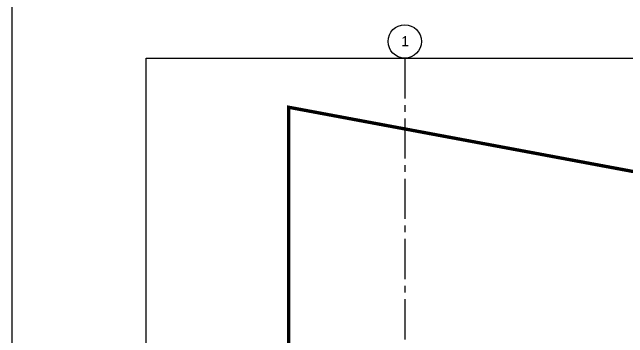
# Model space of a CAD drawing. Header units: inches. Extents: x 12000 to 16048, y 0 to 3185.
# Drawn here: x 12000 to 12552, y 2365 to 2657 of the extents above; entities that cross this region are included whole.
import ezdxf
from ezdxf.enums import TextEntityAlignment as Align

# ---------------------------------------------------------------- set-up
doc = ezdxf.new("R2010")
doc.units = ezdxf.units.IN
doc.header["$LTSCALE"] = 48
doc.header["$MEASUREMENT"] = 0
for name, pattern in [('CENTER2', [1.125, 0.75, -0.125, 0.125, -0.125]), ('HIDDEN', [0.375, 0.25, -0.125]), ('PHANTOM2', [1.25, 0.625, -0.125, 0.125, -0.125, 0.125, -0.125])]:
    doc.linetypes.add(name, pattern=pattern)
for name, color, linetype in [('_0_Objects', 8, 'Continuous'), ('A-Grid(3-32)', 8, 'CENTER2'), ('A-Site-Property', 8, 'PHANTOM2'), ('S-Grid-Iden', 8, 'Continuous')]:
    doc.layers.add(name, color=color, linetype=linetype)
doc.layers.add('A-ANNO-NPLT', color=8, linetype='Continuous', plot=False)
doc.styles.get("Standard").update_dxf_attribs({"font": 'arial.ttf'})

# ---------------------------------------------------------------- blocks, each defined once
blk = doc.blocks.new('Column Bubble')
blk.add_circle((-0.0042, -0.0024), 0.1562)
blk.add_attdef('XX', text='', height=0.0938).set_placement((0, 0), align=Align.MIDDLE_CENTER)
blk = doc.blocks.new('2ND FLOOR - STRUCTURAL GRID')
at = {"layer": 'A-Grid(3-32)'}
blk.add_line((8336.5, -7426.01), (8336.5, -9409.77), dxfattribs=at)
at = {"layer": 'S-Grid-Iden', "xscale": 96, "yscale": 96, "zscale": 96}
blk.add_blockref('Column Bubble', (8336.9, -7410.77), dxfattribs=at).add_auto_attribs({'XX': '1'})

msp = doc.modelspace()

# ---------------------------------------------------------------- linework, layer by layer
at = {"layer": 'A-ANNO-NPLT'}
for points in [[(12000, 0), (12000, 2976), (16048, 2976), (16048, 0)], [(12120, 360), (12120, 2616), (15928, 2616), (15928, 360)]]:
    msp.add_lwpolyline(points, close=True, dxfattribs=at)
at = {"layer": 'A-Site-Property', "const_width": 3}
msp.add_lwpolyline([(12860, 809.2572, 0.00039089), (12716, 809.1446, 0.00127042), (12248, 807.2237), (12248, 1671.9933), (12248, 2571.9933), (15651.7518, 1937.5601, 0.00270737), (15800, 1910.7576), (15800, 809.2572), (12860, 809.2572)], format="xyb", dxfattribs=at)

# ---------------------------------------------------------------- block references
at = {"layer": '_0_Objects', "linetype": 'HIDDEN'}
msp.add_blockref('2ND FLOOR - STRUCTURAL GRID', (4015.5006, 10042.0072), dxfattribs=at)

doc.saveas('drawing.dxf')
